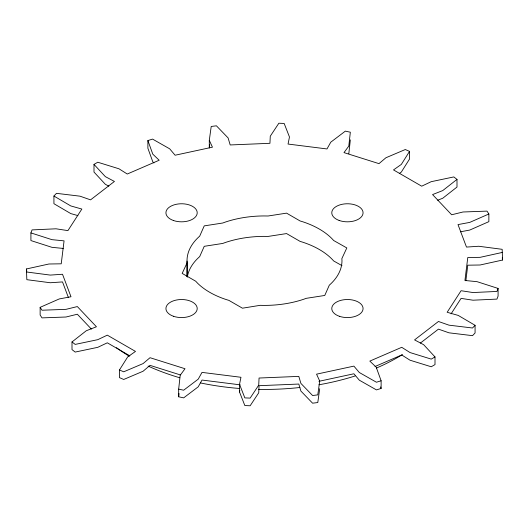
<?xml version="1.0" encoding="UTF-8"?>
<svg xmlns="http://www.w3.org/2000/svg" width="529" height="529" viewBox="0 0 529 529"><rect width="100%" height="100%" fill="white"/><g stroke="black" fill="none" stroke-linecap="round" stroke-linejoin="round"><path stroke-width="0.79" d="M240.146 384.841L202.012 380.053L198.223 386.818L183.656 397.868L178.67 396.79L178.67 389.132L180.191 375.279L185.005 368.733L150.024 357.703L143.088 363.582L123.72 371.808L119.461 369.963L127.681 356.923L135.497 351.421L107.308 335.148L97.786 339.664L75.191 344.405L72.004 341.946L86.253 330.764L96.437 326.763L77.333 306.569L65.993 309.346L41.996 310.225L40.138 307.342L59.268 298.931L70.992 296.749L62.515 274.26L50.281 275.087L26.827 272.025L26.45 268.957L48.906 264.004L61.225 263.812L64.069 240.86L51.921 239.657L30.913 232.905L32.051 229.903L56.014 228.799L67.924 230.618L81.85 209.061L70.787 205.933L53.925 196.034L56.477 193.336L80.011 196.18L90.552 199.863L114.436 181.44L105.344 176.64L93.997 164.4L97.759 162.231L118.959 168.784L127.271 174.028L159.176 160.241L152.795 154.157L147.882 140.569L152.55 139.094L169.69 148.828L175.106 155.222L212.453 147.174L209.299 140.304L211.21 126.464L216.414 125.809L228.105 137.937L230.188 144.953L269.942 143.306L270.273 136.198L278.856 123.231L284.166 123.449L289.469 136.991L288.047 144.053L326.988 148.947L330.777 142.182L345.344 131.132L350.33 132.21L348.809 146.064L343.995 152.61L378.976 163.64L385.912 157.761L405.28 149.535L409.539 151.373L409.539 159.037L401.319 172.077L399.369 173.452M178.67 396.79L179.027 393.53M348.809 153.721L350.33 139.868M465.851 280.767L467.775 265.188L480.094 264.996L502.55 260.043L502.173 249.318L478.719 246.256L466.485 247.076L458.008 224.594L469.732 222.405L488.862 213.994L487.004 211.117L463.007 211.99L451.667 214.774L432.563 194.579L442.747 190.572L456.996 179.391L453.809 176.931L431.214 181.678L421.692 186.188L393.503 169.915L401.319 164.42L409.539 151.373M209.749 144.708L209.299 147.961L209.299 140.304M319.701 388.696L317.79 402.536L312.586 403.191L300.895 391.063L298.812 384.047L259.058 385.694L258.727 392.802L250.144 405.769L244.834 405.551L239.531 392.009L239.531 384.345L240.953 377.283L202.012 372.39L198.223 379.161L183.656 390.204L178.67 389.132M239.531 392.009L239.849 390.442M502.55 252.379L480.094 257.339L467.775 257.53L464.931 280.482L477.079 281.679L498.087 288.431L496.949 291.439L472.986 292.544L461.076 290.719L447.15 312.282L458.213 315.41L475.075 325.302L475.075 332.966L472.523 335.664L448.989 332.82L438.448 329.137L420.376 343.076M187.028 261.081L187.147 262.708L182.181 273.407L195.697 281.21L197.76 283.392A77.472 44.727 0 0 0 226.379 299.612L228.878 300.366L242.441 308.195L260.142 305.326A77.472 44.727 0 0 0 303.851 299.202L306.231 298.33L324.76 295.46L329.309 285.177A77.472 44.727 0 0 0 341.972 260.261L341.853 258.635L346.819 247.936L333.667 240.516A77.472 44.727 0 0 0 302.621 221.73L300.122 220.977L286.559 213.141L268.091 215.997L263.786 215.944A77.472 44.727 0 0 0 225.149 222.14L222.769 223.013L204.24 225.876L199.691 236.159A77.472 44.727 0 0 0 187.028 261.081L187.028 276.607M451.065 313.876L461.076 298.382L472.986 300.201L496.949 299.097L498.087 296.095L498.087 288.431M475.075 325.302L472.523 328L448.989 325.163L438.448 321.48L414.564 339.902L423.656 344.696L435.003 356.936L435.003 364.6L431.241 366.769L410.041 360.216L401.729 354.972L375.015 366.518M435.003 356.936L431.241 359.112L410.041 352.559L401.729 347.308L369.824 361.095L376.205 367.186L381.118 380.768L381.118 388.431L376.45 389.906L359.31 380.172L353.894 373.778L318.934 381.31M437.655 200.233L442.747 198.236L456.996 187.054L456.996 179.391M381.118 380.768L376.45 382.242L359.31 372.509L353.894 366.121L316.547 374.162L319.701 381.039L317.79 394.872L312.586 395.527L300.895 383.399L298.812 376.39L259.058 378.03L258.727 385.138L250.144 398.106L244.834 397.887L239.531 384.345M460.356 231.814L469.732 230.069L488.862 221.658L488.862 213.994M63.255 248.438L51.921 247.321L30.913 240.569L30.913 232.905M77.902 215.601L70.787 213.59L53.925 203.698L53.925 196.034M180.343 374.922L150.024 365.36L143.088 371.239L123.72 379.465L119.461 377.627L119.461 369.963M108.842 186.148L105.344 184.304L93.997 172.064L93.997 164.4M341.972 265.631L333.667 260.949A77.472 44.727 0 0 0 302.621 242.156L300.122 241.403L286.559 233.573L268.091 236.43L263.786 236.37A77.472 44.727 0 0 0 225.149 242.566L222.769 243.439L204.24 246.309L199.691 256.591A77.472 44.727 0 0 0 187.332 277.123M129.856 355.832L107.308 342.812L97.786 347.322L75.191 352.069L72.004 349.609L72.004 341.946M153.959 162.925L152.795 161.814L147.882 148.232L147.882 140.569M91.378 329.078L77.333 314.226L65.993 317.01L41.996 317.883L40.138 315.006L40.138 307.342M68.446 297.662L62.515 281.924L50.281 282.744L26.827 279.682L26.45 268.957M380.576 386.924L381.118 388.431M502.266 257.742L502.55 260.043M187.147 262.708L187.147 276.601M402.47 354.529A187.65 108.339 0 0 1 376.522 368.012M355.091 375.974A187.65 108.339 0 0 1 318.947 384.775M299.877 387.493A187.65 108.339 0 0 1 258.331 389.377M239.571 388.478A187.65 108.339 0 0 1 200.683 382.976M179.754 377.759A187.65 108.339 0 0 1 148.087 366.068M129.215 356.176A187.65 108.339 0 0 1 116.492 347.692M173.439 316.256A15.639 9.026 0 0 0 197.205 308.757A15.639 9.026 0 0 0 174.074 300.624A15.639 9.026 0 0 0 173.439 316.256M173.353 220.474A15.639 9.026 0 0 0 197.205 213.061A15.639 9.026 0 0 0 174.16 204.842A15.639 9.026 0 0 0 173.353 220.474M339.34 316.276A15.639 9.026 0 0 0 363.066 308.731A15.639 9.026 0 0 0 339.882 300.637A15.639 9.026 0 0 0 339.34 316.276M339.135 220.448A15.639 9.026 0 0 0 363.059 213.114A15.639 9.026 0 0 0 340.094 204.816A15.639 9.026 0 0 0 339.135 220.448"/></g></svg>
